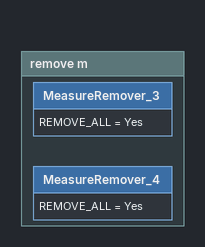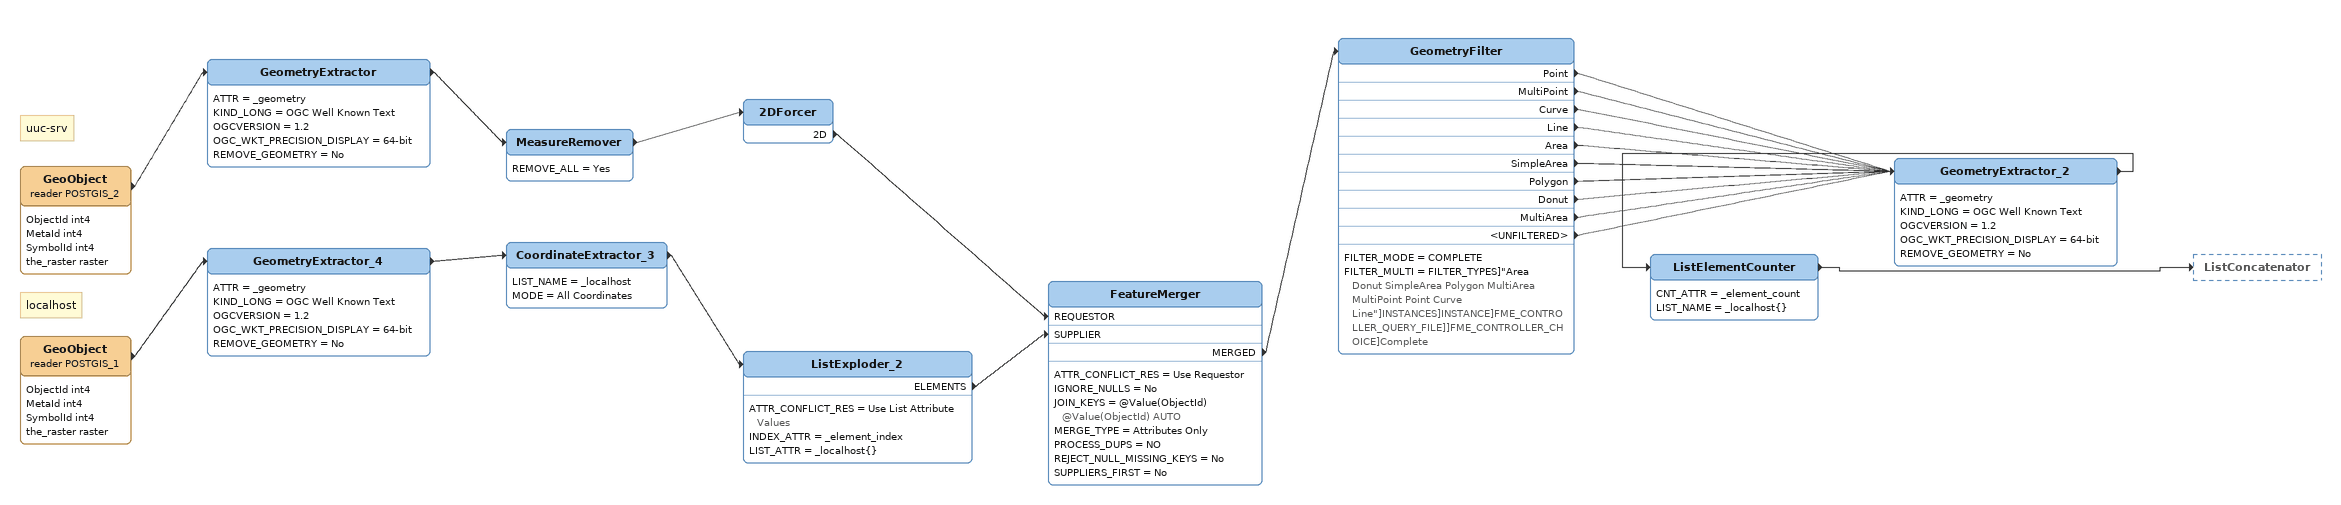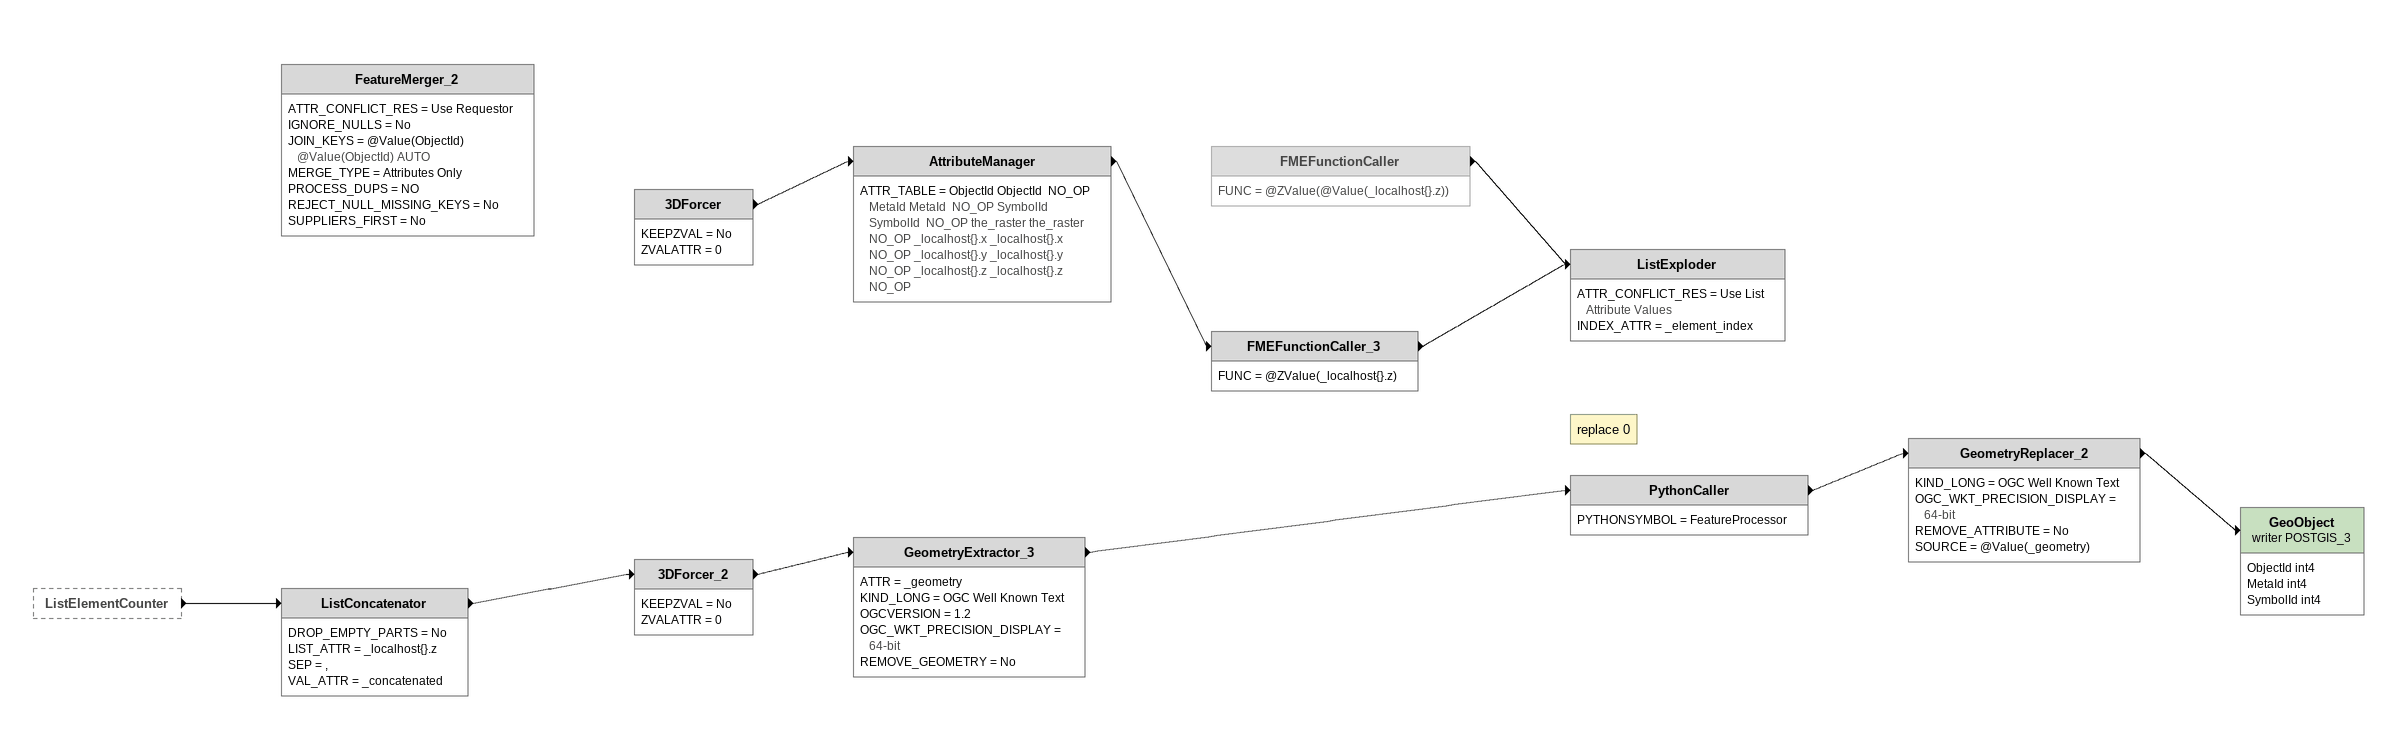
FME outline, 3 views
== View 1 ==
Bookmark: remove m
MeasureRemover_3
    REMOVE_ALL = Yes
MeasureRemover_4
    REMOVE_ALL = Yes

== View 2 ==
Note: uuc-srv
GeoObject (reader POSTGIS_2)
    attributes: ObjectId int4, MetaId int4, SymbolId int4, the_raster raster
    -> GeometryExtractor
GeometryExtractor
    ATTR = _geometry
    KIND_LONG = OGC Well Known Text
    OGCVERSION = 1.2
    OGC_WKT_PRECISION_DISPLAY = 64-bit
    REMOVE_GEOMETRY = No
    -> MeasureRemover
MeasureRemover
    REMOVE_ALL = Yes
    -> 2DForcer
2DForcer
    2D -> FeatureMerger [REQUESTOR]
Note: localhost
GeoObject (reader POSTGIS_1)
    attributes: ObjectId int4, MetaId int4, SymbolId int4, the_raster raster
    -> GeometryExtractor_4
GeometryExtractor_4
    ATTR = _geometry
    KIND_LONG = OGC Well Known Text
    OGCVERSION = 1.2
    OGC_WKT_PRECISION_DISPLAY = 64-bit
    REMOVE_GEOMETRY = No
    -> CoordinateExtractor_3
CoordinateExtractor_3
    LIST_NAME = _localhost
    MODE = All Coordinates
    -> ListExploder_2
ListExploder_2
    ATTR_CONFLICT_RES = Use List Attribute Values
    INDEX_ATTR = _element_index
    LIST_ATTR = _localhost{}
    ELEMENTS -> FeatureMerger [SUPPLIER]
FeatureMerger
    ATTR_CONFLICT_RES = Use Requestor
    IGNORE_NULLS = No
    JOIN_KEYS = @Value(ObjectId) @Value(ObjectId) AUTO
    MERGE_TYPE = Attributes Only
    PROCESS_DUPS = NO
    REJECT_NULL_MISSING_KEYS = No
    SUPPLIERS_FIRST = No
    MERGED -> GeometryFilter
GeometryFilter
    FILTER_MODE = COMPLETE
    FILTER_MULTI = FILTER_TYPES]"Area Donut SimpleArea Polygon MultiArea MultiPoint Point Curve Line"]INSTANCES]INSTANCE]FME_CONTROLLER_QUERY_FILE]]FME_CONTROLLER_CHOICE]Complete
    Point -> GeometryExtractor_2
    MultiPoint -> GeometryExtractor_2
    Curve -> GeometryExtractor_2
    Line -> GeometryExtractor_2
    Area -> GeometryExtractor_2
    SimpleArea -> GeometryExtractor_2
    Polygon -> GeometryExtractor_2
    Donut -> GeometryExtractor_2
    MultiArea -> GeometryExtractor_2
    <UNFILTERED> -> GeometryExtractor_2
GeometryExtractor_2
    ATTR = _geometry
    KIND_LONG = OGC Well Known Text
    OGCVERSION = 1.2
    OGC_WKT_PRECISION_DISPLAY = 64-bit
    REMOVE_GEOMETRY = No
    -> ListElementCounter
ListElementCounter
    CNT_ATTR = _element_count
    LIST_NAME = _localhost{}
    -> ListConcatenator

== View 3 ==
ListElementCounter [outside]
    -> ListConcatenator
ListConcatenator
    DROP_EMPTY_PARTS = No
    LIST_ATTR = _localhost{}.z
    SEP = ,
    VAL_ATTR = _concatenated
    -> 3DForcer_2
3DForcer_2
    KEEPZVAL = No
    ZVALATTR = 0
    -> GeometryExtractor_3
GeometryExtractor_3
    ATTR = _geometry
    KIND_LONG = OGC Well Known Text
    OGCVERSION = 1.2
    OGC_WKT_PRECISION_DISPLAY = 64-bit
    REMOVE_GEOMETRY = No
    -> PythonCaller
Note: replace 0
PythonCaller
    PYTHONSYMBOL = FeatureProcessor
    -> GeometryReplacer_2
GeometryReplacer_2
    KIND_LONG = OGC Well Known Text
    OGC_WKT_PRECISION_DISPLAY = 64-bit
    REMOVE_ATTRIBUTE = No
    SOURCE = @Value(_geometry)
    -> GeoObject (writer POSTGIS_3)
GeoObject (writer POSTGIS_3)
    attributes: ObjectId int4, MetaId int4, SymbolId int4
FeatureMerger_2
    ATTR_CONFLICT_RES = Use Requestor
    IGNORE_NULLS = No
    JOIN_KEYS = @Value(ObjectId) @Value(ObjectId) AUTO
    MERGE_TYPE = Attributes Only
    PROCESS_DUPS = NO
    REJECT_NULL_MISSING_KEYS = No
    SUPPLIERS_FIRST = No
3DForcer
    KEEPZVAL = No
    ZVALATTR = 0
    -> AttributeManager
AttributeManager
    ATTR_TABLE = ObjectId ObjectId  NO_OP MetaId MetaId  NO_OP SymbolId SymbolId  NO_OP the_raster the_raster  NO_OP _localhost{}.x _localhost{}.x  NO_OP _localhost{}.y _localhost{}.y  NO_OP _localhost{}.z _localhost{}.z  NO_OP
    -> FMEFunctionCaller_3
FMEFunctionCaller_3
    FUNC = @ZValue(_localhost{}.z)
    -> ListExploder
FMEFunctionCaller [off]
    FUNC = @ZValue(@Value(_localhost{}.z))
    -> ListExploder
ListExploder
    ATTR_CONFLICT_RES = Use List Attribute Values
    INDEX_ATTR = _element_index
